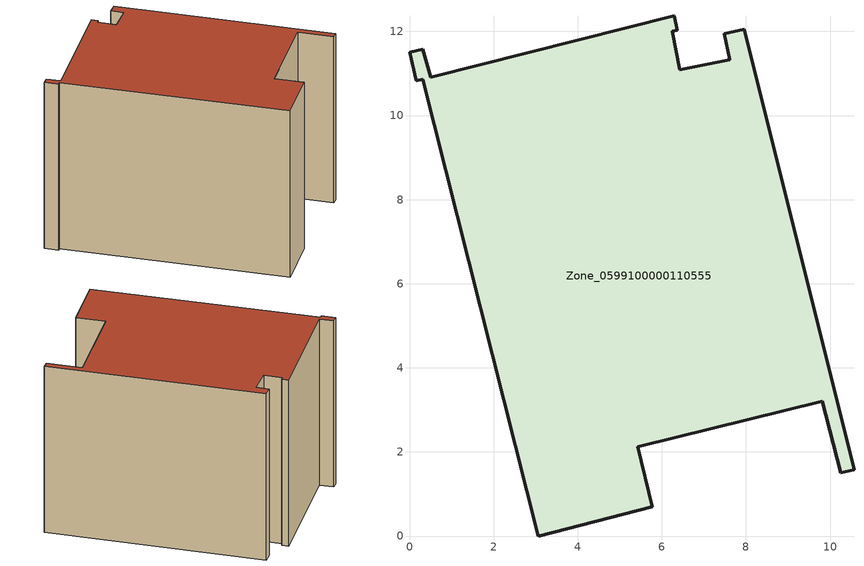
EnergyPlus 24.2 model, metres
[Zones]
Zone_0599100000110555
 floor ground (C_G): 0.5,10.91 6.3,12.37 6.37,12.03 6.25,12 6.43,11.09 7.61,11.33 7.48,11.94 7.96,12.05 10.57,1.58 10.25,1.5 9.82,3.21 5.43,2.12 5.77,0.7 3.06,0 0.31,10.87 0.16,10.83 0,11.5 0.32,11.58 z0
 wall outside (C_F): 3.06,0 5.77,0.7 5.43,2.12 9.82,3.21 10.25,1.5 10.57,1.58 7.96,12.05 7.48,11.94 7.61,11.33 6.43,11.09 6.25,12 6.37,12.03 6.3,12.37 0.5,10.91 0.32,11.58 0,11.5 0.16,10.83 0.31,10.87 3.06,0 z0:9.01
 roof outside (C_R): 6.3,12.37 0.5,10.91 0.32,11.58 0,11.5 0.16,10.83 0.31,10.87 3.06,0 5.77,0.7 5.43,2.12 9.82,3.21 10.25,1.5 10.57,1.58 7.96,12.05 7.48,11.94 7.61,11.33 6.43,11.09 6.25,12 6.37,12.03 z9.01
[BUILDING]
Pand.0599100000110555: North Axis=0; Terrain=City; Loads Convergence Tolerance Value=0.04; Temperature Convergence Tolerance Value=0.4; Solar Distribution=FullExterior; Maximum Number of Warmup Days=25; Minimum Number of Warmup Days=1
[Site:Location]
Rotterdam.The.Hague.AP_ZH_NLD Design_Conditions: Latitude=51.96; Longitude=4.45; Time Zone=1; Elevation=-4.5
[SITE:GROUNDTEMPERATURE:BUILDINGSURFACE]
18, 18, 18, 18, 18, 18, 18, 18, 18, 18, 18, 18
[MATERIAL] Thermal Absorptance=0.9; Solar Absorptance=0.7; Visible Absorptance=0.7
Name | Roughness | Thickness | Conductivity | Density | Specific Heat
G.TC.1975-1991 | MediumSmooth | 0.15 | 0.288461 | 540 | 1210
F.TC.1975-1991 | Rough | 0.3 | 0.230769 | 1920 | 840
R.TC.1975-1991 | MediumRough | 0.2 | 0.153846 | 1500 | 1000
[CONSTRUCTION]
C_G: G.TC.1975-1991
C_F: F.TC.1975-1991
C_R: R.TC.1975-1991
[ZONE]
Zone_0599100000110555: Type=1; Multiplier=1; Ceiling Height=Autocalculate; Volume=Autocalculate; Floor Area=autocalculate; Part of Total Floor Area=Yes
[ZONEINFILTRATION:DESIGNFLOWRATE]
Infil_Zone_0599100000110555: Zone or ZoneList or Space or SpaceList=Zone_0599100000110555; Schedule=AlwaysOn; Design Flow Rate Calculation Method=Flow/Area; Flow Rate per Floor Area=0.003; Constant Term Coefficient=1; Temperature Term Coefficient=0; Velocity Term Coefficient=0; Velocity Squared Term Coefficient=0
[HVACTEMPLATE:ZONE:IDEALLOADSAIRSYSTEM]
Zone_0599100000110555: Maximum Heating Supply Air Temperature=50; Minimum Cooling Supply Air Temperature=13; Maximum Heating Supply Air Humidity Ratio=0.0156; Minimum Cooling Supply Air Humidity Ratio=0.0077; Heating Limit=NoLimit; Cooling Limit=NoLimit; Dehumidification Control Type=ConstantSensibleHeatRatio; Cooling Sensible Heat Ratio=0.7; Dehumidification Setpoint=60; Humidification Control Type=None; Humidification Setpoint=30; Outdoor Air Method=None; Outdoor Air Flow Rate per Person=0.00944; Outdoor Air Flow Rate per Zone Floor Area=0; Outdoor Air Flow Rate per Zone=0; Demand Controlled Ventilation Type=None; Outdoor Air Economizer Type=NoEconomizer; Heat Recovery Type=None; Sensible Heat Recovery Effectiveness=0.7; Latent Heat Recovery Effectiveness=0.65
[ZONECONTROL:THERMOSTAT]
ThermostatControl_Zone_0599100000110555: Zone or ZoneList=Zone_0599100000110555; Control Type Schedule=DualSetpointControlType; Control 1=Thermostat_Zone_0599100000110555; Temperature Difference Between Cutout And Setpoint=0
[THERMOSTATSETPOINT:DUALSETPOINT]
Thermostat_Zone_0599100000110555: Heating Setpoint Temperature Schedule=HeatingSetpoint_Zone_0599100000110555; Cooling Setpoint Temperature Schedule=CoolingSetpoint_Zone_0599100000110555
[SCHEDULE:COMPACT]
HeatingSetpoint_Zone_0599100000110555: Through: 12/31, For: AllDays, Until: 24:00, 21
CoolingSetpoint_Zone_0599100000110555: Through: 12/31, For: AllDays, Until: 24:00, 24
DualSetpointControlType: Through: 12/31, For: AllDays, Until: 24:00, 4
AlwaysOn: Through: 12/31, For: AllDays, Until: 24:00, 1
